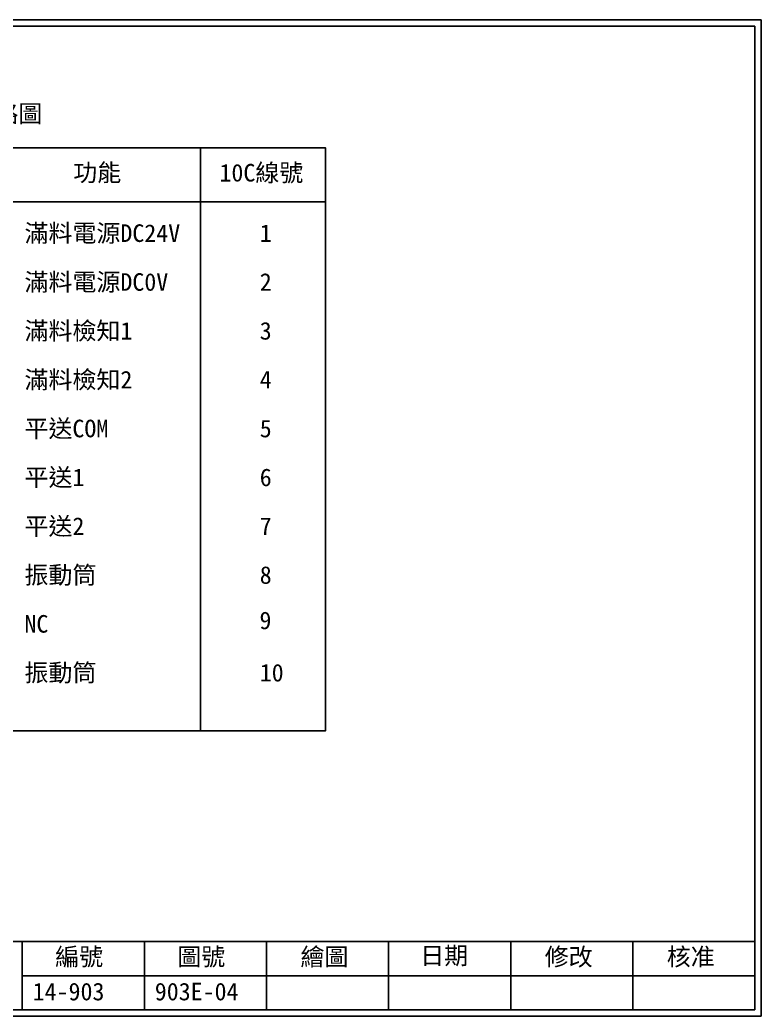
# Model space of a CAD drawing. Extents: x 926 to 1213, y 3 to 207.
# Drawn here: x 1061 to 1212.7, y 3 to 207 of the extents above; entities that cross this region are included whole.
import ezdxf

# ---------------------------------------------------------------- set-up
doc = ezdxf.new("R2010")
doc.units = 0
doc.layers.get('0').update_dxf_attribs({"linetype": 'CONTINUOUS'})
doc.layers.add('圖框層', color=7, linetype='CONTINUOUS')
doc.layers.add('標尺寸層', color=3, linetype='CONTINUOUS')
doc.styles.add('STSL', font='kaiu.ttf')

msp = doc.modelspace()

# ---------------------------------------------------------------- linework, layer by layer
msp.add_lwpolyline([(1002.36, 180.81), (1097.96, 180.81), (1097.96, 61.38), (1002.36, 61.38)], close=True)
at = {"layer": '圖框層', "color": 7}
for p, q in [((1212.74, 206.97), (925.74, 206.97)), ((1212.74, 3), (1212.74, 206.97)), ((1211.49, 205.72), (926.99, 205.72)), ((1211.49, 4.25), (1211.49, 205.72)), ((926.99, 18.25), (1211.49, 18.25)), ((1061.49, 4.25), (1061.49, 18.25)), ((1086.49, 4.25), (1086.49, 18.25)), ((1111.49, 4.25), (1111.49, 18.25)), ((1136.49, 4.25), (1136.49, 18.25)), ((1161.49, 4.25), (1161.49, 18.25)), ((1186.49, 4.25), (1186.49, 18.25)), ((1061.49, 11.25), (1211.49, 11.25)), ((926.99, 4.25), (1211.49, 4.25)), ((925.74, 3), (1212.74, 3))]:
    msp.add_line(p, q, dxfattribs=at)
at = {"layer": '標尺寸層', "color": 7}
msp.add_line((1002.36, 169.73), (1123.55, 169.73), dxfattribs=at)
msp.add_lwpolyline([(1097.96, 180.81), (1123.55, 180.81), (1123.55, 61.38), (1097.96, 61.38)], close=True, dxfattribs=at)

# ---------------------------------------------------------------- texts
at = {"layer": '圖框層', "color": 4, "style": 'STSL'}
for s, p in [('振動筒線路圖 ', (1036.14, 186)), ('功能', (1071.92, 173.92)), ('10C線號', (1101.85, 173.88)), ('滿料電源DC24V', (1061.93, 161.51)), ('1', (1110.1, 161.51)), ('滿料電源DC0V', (1061.93, 151.51)), ('2', (1110.1, 151.51)), ('滿料檢知1', (1061.93, 141.51)), ('3', (1110.1, 141.51)), ('滿料檢知2', (1061.93, 131.51)), ('4', (1110.1, 131.51)), ('平送COM', (1061.93, 121.51)), ('5', (1110.1, 121.51)), ('平送1', (1061.93, 111.51)), ('6', (1110.1, 111.51)), ('平送2', (1061.93, 101.51)), ('7', (1110.1, 101.51)), ('振動筒', (1061.93, 91.51)), ('8', (1110.1, 91.51)), ('9', (1110.05, 82.22)), ('NC', (1061.93, 81.51)), ('振動筒', (1061.93, 71.51)), ('10', (1110.1, 71.51)), ('編號', (1068.21, 13.34)), ('圖號', (1093.21, 13.34)), ('繪圖', (1118.44, 13.34)), ('日期', (1142.96, 13.59)), ('修改', (1168.44, 13.34)), ('核准', (1193.44, 13.34)), ('14-903', (1063.61, 6.22)), ('903E-04', (1088.61, 6.22))]:
    msp.add_text(s, height=3.6, dxfattribs=at).set_placement(p)

doc.saveas('drawing.dxf')
